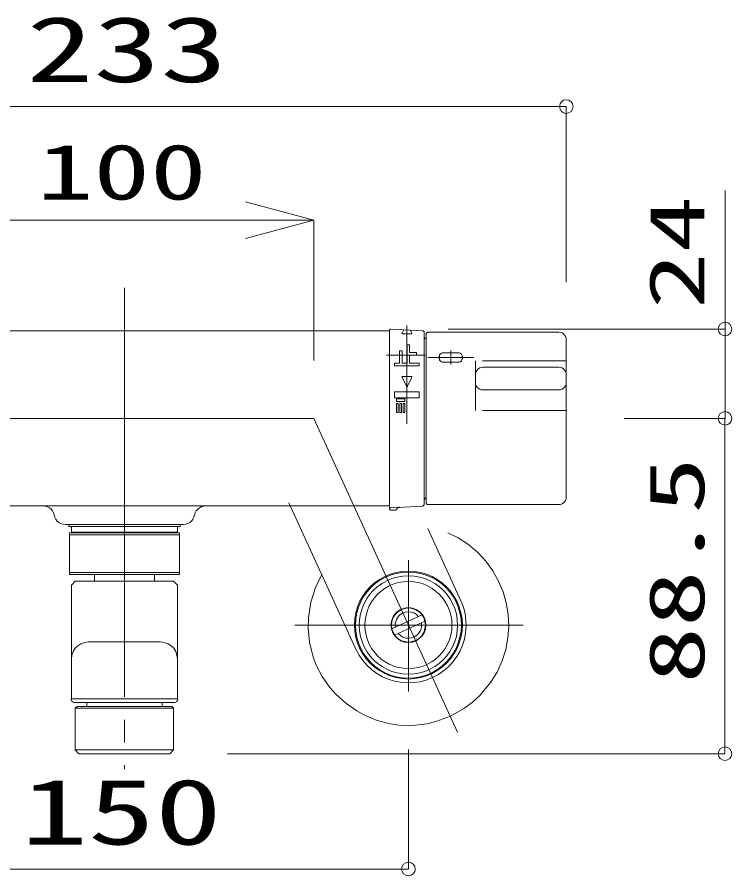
# Model space of a CAD drawing. Units: millimetres on the paper. Extents: x -305 to 305, y -152 to 152.
# Drawn here: x -213.6 to -182.15, y -118.33 to -80.56 of the extents above; entities that cross this region are included whole.
import ezdxf
from ezdxf.enums import TextEntityAlignment as Align

# ---------------------------------------------------------------- set-up
doc = ezdxf.new("R2010")
doc.units = ezdxf.units.MM
doc.linetypes.add('LONG_CHAIN', pattern=[21, 18, -1, 1, -1])
doc.layers.add('0-0_0', color=7, linetype='Continuous', lineweight=9)
doc.layers.add('0-1_VIEW0001', color=7, linetype='Continuous', lineweight=9)
doc.styles.add('ＭＳ ゴシック', font='')
doc.styles.get('ＭＳ ゴシック').set_extended_font_data('MS Gothic')

# ---------------------------------------------------------------- blocks, each defined once
blk = doc.blocks.new('_ORIGIN')
at = {"layer": '0-0_0'}
blk.add_line((0, 0), (-1, 0), dxfattribs=at)
blk.add_circle((0, 0), 0.5, dxfattribs=at)
blk = doc.blocks.new('_OPEN30')
at = {"layer": '0-0_0'}
blk.add_line((0, 0), (-1, 0), dxfattribs=at)
blk.add_lwpolyline([(-1, 0.2679), (0, 0), (-1, -0.2679)], dxfattribs=at)

msp = doc.modelspace()

# ---------------------------------------------------------------- linework, layer by layer
at = {"layer": '0-1_VIEW0001'}
for p, q in [((-227.734, -84.49), (-190.034, -84.49)), ((-189.434, -92.208), (-189.434, -84.49)), ((-203.549, -89.49), (-214.217, -89.49)), ((-200.549, -95.666), (-200.549, -89.49)), ((-220.55, -94.357), (-197.218, -94.357)), ((-197.218, -94.323), (-197.218, -94.326)), ((-197.218, -98.208), (-197.218, -94.327)), ((-197.218, -94.357), (-197.218, -102.057)), ((-195.763, -94.353), (-197.164, -94.277)), ((-196.665, -94.457), (-196.592, -94.308)), ((-196.235, -94.457), (-196.3, -94.324)), ((-189.767, -94.415), (-195.517, -94.415)), ((-196.642, -94.494), (-196.26, -94.494)), ((-195.684, -98.208), (-195.684, -94.436)), ((-195.6, -101.915), (-195.6, -94.498)), ((-189.434, -94.748), (-189.434, -98.206)), ((-189.434, -101.664), (-189.434, -94.748)), ((-196.331, -94.968), (-196.437, -94.968)), ((-196.331, -95.315), (-196.331, -94.968)), ((-182.448, -97.606), (-182.448, -94.876)), ((-196.664, -95.235), (-196.77, -95.235)), ((-196.77, -95.235), (-196.77, -95.782)), ((-196.664, -95.235), (-196.664, -95.782)), ((-196.021, -95.315), (-196.331, -95.315)), ((-196.021, -95.421), (-196.331, -95.421)), ((-196.331, -95.782), (-196.331, -95.421)), ((-196.021, -95.315), (-196.021, -95.421)), ((-195.025, -95.483), (-195.025, -95.566)), ((-195.017, -95.483), (-195.017, -95.566)), ((-194.174, -95.317), (-194.859, -95.317)), ((-194.85, -95.317), (-194.184, -95.317)), ((-194.017, -95.566), (-194.017, -95.483)), ((-194.008, -95.566), (-194.008, -95.483)), ((-196.997, -95.888), (-196.997, -95.782)), ((-196.997, -95.782), (-196.77, -95.782)), ((-196.997, -95.888), (-195.904, -95.888)), ((-194.174, -95.733), (-194.859, -95.733)), ((-194.85, -95.733), (-194.184, -95.733)), ((-193.433, -95.679), (-193.433, -96.29)), ((-193.121, -95.679), (-189.434, -95.679)), ((-193.433, -96.623), (-193.433, -96.29)), ((-193.101, -95.956), (-189.767, -95.956)), ((-196.665, -96.399), (-196.473, -96.792)), ((-196.642, -96.361), (-196.26, -96.361)), ((-196.235, -96.399), (-196.426, -96.792)), ((-193.433, -96.623), (-193.433, -97.854)), ((-196.997, -97.04), (-196.997, -97.307)), ((-196.997, -97.04), (-195.904, -97.04)), ((-195.904, -97.307), (-195.904, -97.04)), ((-193.101, -96.956), (-189.767, -96.956)), ((-196.997, -97.307), (-196.911, -97.307)), ((-196.911, -97.467), (-196.911, -97.307)), ((-196.871, -97.307), (-196.577, -97.307)), ((-196.871, -97.347), (-196.871, -97.307)), ((-196.871, -97.347), (-196.577, -97.347)), ((-196.577, -97.307), (-196.577, -97.347)), ((-196.537, -97.307), (-195.904, -97.307)), ((-196.537, -97.307), (-196.537, -97.467)), ((-196.911, -97.467), (-196.537, -97.467)), ((-196.911, -97.547), (-196.836, -97.547)), ((-196.911, -97.948), (-196.911, -97.547)), ((-196.836, -97.948), (-196.836, -97.547)), ((-196.762, -97.547), (-196.687, -97.547)), ((-196.762, -97.948), (-196.762, -97.547)), ((-196.687, -97.948), (-196.687, -97.547)), ((-196.611, -97.547), (-196.537, -97.547)), ((-196.611, -97.547), (-196.611, -97.948)), ((-196.537, -97.547), (-196.537, -97.948)), ((-196.911, -97.948), (-196.836, -97.948)), ((-196.762, -97.948), (-196.687, -97.948)), ((-196.611, -97.948), (-196.537, -97.948)), ((-193.121, -97.864), (-189.434, -97.864)), ((-197.218, -98.208), (-197.218, -102.191)), ((-195.684, -98.208), (-195.684, -101.978)), ((-186.894, -98.206), (-182.448, -98.206)), ((-182.449, -112.356), (-182.449, -98.806)), ((-201.647, -101.916), (-198.695, -108.357)), ((-220.55, -102.057), (-197.218, -102.057)), ((-197.167, -102.137), (-197.164, -102.137)), ((-196.968, -102.241), (-197.167, -102.241)), ((-195.763, -102.061), (-197.164, -102.138)), ((-189.767, -101.999), (-195.517, -101.999)), ((-211.481, -102.873), (-206.285, -102.873)), ((-211.335, -102.958), (-211.335, -102.873)), ((-208.882, -102.958), (-211.335, -102.958)), ((-211.217, -103.158), (-211.217, -102.958)), ((-206.433, -102.958), (-208.882, -102.958)), ((-206.55, -103.158), (-206.55, -102.958)), ((-206.433, -102.958), (-206.433, -102.873)), ((-195.535, -103.052), (-194.073, -106.237)), ((-211.3, -103.241), (-211.3, -105.074)), ((-211.3, -103.241), (-208.882, -103.241)), ((-211.3, -103.324), (-208.882, -103.324)), ((-206.6, -103.208), (-211.167, -103.208)), ((-206.6, -103.208), (-211.167, -103.208)), ((-211.051, -103.208), (-211.051, -103.241)), ((-211.051, -103.208), (-211.051, -103.241)), ((-210.915, -103.208), (-210.915, -103.241)), ((-210.915, -103.208), (-210.915, -103.241)), ((-206.466, -103.241), (-208.882, -103.241)), ((-206.466, -103.322), (-208.882, -103.324)), ((-206.853, -103.208), (-206.853, -103.241)), ((-206.853, -103.208), (-206.853, -103.241)), ((-206.717, -103.208), (-206.717, -103.241)), ((-206.717, -103.208), (-206.717, -103.241)), ((-206.466, -105.074), (-206.466, -103.241)), ((-194.645, -103.237), (-194.198, -103.459)), ((-211.3, -104.991), (-208.882, -104.991)), ((-206.466, -104.99), (-208.882, -104.991)), ((-211.3, -105.074), (-208.882, -105.074)), ((-211.05, -105.374), (-211.217, -105.541)), ((-208.882, -105.374), (-211.05, -105.374)), ((-210.207, -105.374), (-210.207, -105.074)), ((-206.466, -105.074), (-208.882, -105.074)), ((-208.882, -105.374), (-206.717, -105.374)), ((-207.559, -105.374), (-207.559, -105.074)), ((-206.55, -105.54), (-206.717, -105.374)), ((-200.478, -105.641), (-200.199, -105.073)), ((-211.217, -108.768), (-211.217, -105.541)), ((-206.55, -109.374), (-206.55, -105.54)), ((-197.114, -107.467), (-195.778, -106.855)), ((-196.99, -107.739), (-195.654, -107.129)), ((-210.467, -108.04), (-207.3, -108.04)), ((-208.882, -108.04), (-210.225, -108.04)), ((-210.175, -108.04), (-209.842, -108.04)), ((-209.883, -108.04), (-208.321, -108.04)), ((-208.882, -108.04), (-208.321, -108.04)), ((-207.883, -108.04), (-207.542, -108.04)), ((-211.217, -110.291), (-211.217, -108.791)), ((-206.55, -110.54), (-206.55, -108.791)), ((-211.217, -110.54), (-211.217, -110.291)), ((-206.55, -110.54), (-211.234, -110.54)), ((-206.742, -110.54), (-206.534, -110.54)), ((-211.068, -110.707), (-208.882, -110.707)), ((-210.967, -110.874), (-211.051, -110.957)), ((-211.051, -110.957), (-211.051, -112.79)), ((-211.051, -110.957), (-206.717, -110.957)), ((-210.967, -110.874), (-208.882, -110.874)), ((-210.967, -110.874), (-210.749, -110.874)), ((-210.543, -110.707), (-210.543, -110.874)), ((-208.882, -110.707), (-206.699, -110.707)), ((-206.8, -110.874), (-208.882, -110.874)), ((-207.226, -110.707), (-207.226, -110.874)), ((-206.8, -110.874), (-207.02, -110.874)), ((-206.8, -110.874), (-206.717, -110.957)), ((-206.717, -110.957), (-206.717, -112.79)), ((-211.051, -112.79), (-210.883, -112.956)), ((-206.717, -112.79), (-211.051, -112.79)), ((-206.717, -112.79), (-206.885, -112.956)), ((-196.384, -112.765), (-196.384, -118.029)), ((-208.882, -112.956), (-210.883, -112.956)), ((-208.882, -112.956), (-206.885, -112.956)), ((-204.345, -112.956), (-182.449, -112.956)), ((-220.784, -118.029), (-196.984, -118.029))]:
    msp.add_line(p, q, dxfattribs=at)
at = {"layer": '0-1_VIEW0001', "linetype": 'LONG_CHAIN'}
for p, q in [((-208.882, -92.462), (-208.882, -113.641)), ((-196.451, -94.125), (-196.451, -95.428)), ((-196.451, -94.842), (-196.451, -96.021)), ((-195.644, -95.428), (-197.341, -95.428)), ((-196.021, -95.428), (-196.95, -95.428)), ((-196.451, -98.444), (-196.451, -95.428)), ((-195.525, -95.525), (-193.509, -95.525)), ((-194.517, -95.217), (-194.517, -95.833)), ((-200.549, -98.206), (-217.217, -98.206)), ((-200.549, -98.206), (-194.227, -112.003)), ((-196.383, -110.225), (-196.383, -104.444)), ((-191.329, -107.297), (-201.386, -107.297))]:
    msp.add_line(p, q, dxfattribs=at)
at = {"layer": '0-1_VIEW0001'}
for points in [[(-194.635, -94.276), (-182.448, -94.276), (-182.448, -88.181)], [(-197.218, -94.323), (-197.215, -94.311), (-197.211, -94.301), (-197.204, -94.292), (-197.196, -94.285), (-197.186, -94.28), (-197.175, -94.276), (-197.164, -94.276)], [(-195.763, -94.352), (-195.745, -94.355), (-195.728, -94.362), (-195.713, -94.372), (-195.701, -94.384), (-195.692, -94.399), (-195.686, -94.416), (-195.684, -94.435)], [(-195.6, -94.498), (-195.598, -94.479), (-195.591, -94.462), (-195.582, -94.446), (-195.569, -94.434), (-195.553, -94.424), (-195.536, -94.418), (-195.517, -94.415)], [(-189.767, -94.415), (-189.69, -94.424), (-189.62, -94.449), (-189.559, -94.488), (-189.507, -94.539), (-189.468, -94.601), (-189.443, -94.672), (-189.434, -94.748)], [(-196.651, -94.491), (-196.657, -94.488), (-196.662, -94.484), (-196.665, -94.479), (-196.667, -94.473), (-196.668, -94.467), (-196.667, -94.461), (-196.665, -94.455)], [(-196.642, -94.494), (-196.646, -94.493), (-196.649, -94.492), (-196.651, -94.491)], [(-196.233, -94.468), (-196.233, -94.474), (-196.235, -94.479), (-196.239, -94.484), (-196.243, -94.488), (-196.248, -94.491), (-196.254, -94.493), (-196.26, -94.494)], [(-196.234, -94.455), (-196.233, -94.461), (-196.233, -94.464), (-196.233, -94.468)], [(-195.6, -94.707), (-195.619, -94.705), (-195.636, -94.698), (-195.652, -94.688), (-195.665, -94.675), (-195.675, -94.66), (-195.682, -94.642), (-195.684, -94.623)], [(-196.664, -95.782), (-196.437, -95.782), (-196.437, -94.968)], [(-195.025, -95.483), (-195.021, -95.445), (-195.008, -95.41), (-194.989, -95.379), (-194.963, -95.354), (-194.932, -95.334), (-194.897, -95.322), (-194.859, -95.317)], [(-195.017, -95.483), (-195.012, -95.445), (-195, -95.41), (-194.98, -95.379), (-194.954, -95.354), (-194.923, -95.334), (-194.888, -95.322), (-194.85, -95.317)], [(-194.184, -95.317), (-194.145, -95.322), (-194.11, -95.334), (-194.079, -95.354), (-194.053, -95.379), (-194.033, -95.41), (-194.021, -95.445), (-194.017, -95.483)], [(-194.174, -95.317), (-194.136, -95.322), (-194.101, -95.334), (-194.07, -95.354), (-194.045, -95.379), (-194.025, -95.41), (-194.013, -95.445), (-194.008, -95.483)], [(-196.331, -95.782), (-195.904, -95.782), (-195.904, -95.888)], [(-194.859, -95.733), (-194.897, -95.729), (-194.932, -95.716), (-194.963, -95.697), (-194.989, -95.671), (-195.008, -95.64), (-195.021, -95.605), (-195.025, -95.566)], [(-194.85, -95.733), (-194.888, -95.729), (-194.923, -95.716), (-194.954, -95.697), (-194.98, -95.671), (-195, -95.64), (-195.012, -95.605), (-195.017, -95.566)], [(-194.017, -95.566), (-194.021, -95.605), (-194.033, -95.64), (-194.053, -95.671), (-194.079, -95.697), (-194.11, -95.716), (-194.145, -95.729), (-194.184, -95.733)], [(-194.008, -95.566), (-194.013, -95.605), (-194.025, -95.64), (-194.045, -95.671), (-194.07, -95.697), (-194.101, -95.716), (-194.136, -95.729), (-194.174, -95.733)], [(-193.433, -96.29), (-193.425, -96.214), (-193.4, -96.143), (-193.36, -96.081), (-193.309, -96.03), (-193.247, -95.99), (-193.177, -95.965), (-193.101, -95.956)], [(-189.767, -95.956), (-189.69, -95.965), (-189.62, -95.99), (-189.559, -96.03), (-189.507, -96.081), (-189.468, -96.143), (-189.443, -96.214), (-189.434, -96.29)], [(-196.668, -96.387), (-196.667, -96.381), (-196.665, -96.376), (-196.662, -96.371), (-196.658, -96.367), (-196.653, -96.363), (-196.647, -96.361), (-196.642, -96.361)], [(-196.665, -96.399), (-196.667, -96.394), (-196.667, -96.39), (-196.668, -96.387)], [(-196.26, -96.361), (-196.257, -96.361), (-196.253, -96.361), (-196.25, -96.362), (-196.248, -96.363)], [(-196.248, -96.363), (-196.242, -96.367), (-196.238, -96.371), (-196.235, -96.376), (-196.233, -96.381), (-196.232, -96.387), (-196.233, -96.393), (-196.234, -96.399)], [(-193.101, -96.956), (-193.177, -96.947), (-193.247, -96.922), (-193.309, -96.883), (-193.36, -96.831), (-193.4, -96.769), (-193.425, -96.699), (-193.433, -96.623)], [(-189.434, -96.623), (-189.443, -96.699), (-189.468, -96.769), (-189.507, -96.831), (-189.559, -96.883), (-189.62, -96.922), (-189.69, -96.947), (-189.767, -96.956)], [(-196.438, -96.803), (-196.444, -96.805), (-196.45, -96.806), (-196.456, -96.805), (-196.461, -96.803), (-196.466, -96.8), (-196.47, -96.797), (-196.473, -96.792)], [(-196.426, -96.792), (-196.427, -96.794), (-196.429, -96.796), (-196.43, -96.798), (-196.432, -96.799), (-196.434, -96.801), (-196.436, -96.802), (-196.438, -96.803)], [(-195.684, -101.978), (-195.686, -101.996), (-195.692, -102.013), (-195.701, -102.028), (-195.713, -102.041), (-195.728, -102.051), (-195.745, -102.058), (-195.763, -102.061)], [(-195.684, -101.789), (-195.682, -101.77), (-195.675, -101.753), (-195.665, -101.738), (-195.652, -101.725), (-195.636, -101.715), (-195.619, -101.708), (-195.6, -101.706)], [(-195.517, -101.999), (-195.536, -101.997), (-195.553, -101.99), (-195.569, -101.98), (-195.582, -101.967), (-195.591, -101.952), (-195.598, -101.934), (-195.6, -101.915)], [(-189.434, -101.664), (-189.443, -101.741), (-189.468, -101.812), (-189.507, -101.874), (-189.559, -101.925), (-189.62, -101.965), (-189.69, -101.99), (-189.767, -101.999)], [(-212.465, -102.057), (-212.364, -102.067), (-212.269, -102.096), (-212.184, -102.143), (-212.109, -102.205), (-212.047, -102.28), (-212.001, -102.367), (-211.973, -102.464)], [(-205.794, -102.464), (-205.766, -102.367), (-205.72, -102.28), (-205.659, -102.205), (-205.584, -102.143), (-205.499, -102.096), (-205.405, -102.067), (-205.304, -102.057)], [(-197.167, -102.137), (-197.178, -102.136), (-197.189, -102.132), (-197.198, -102.126), (-197.206, -102.118), (-197.212, -102.109), (-197.216, -102.099), (-197.218, -102.087)], [(-197.167, -102.241), (-197.178, -102.239), (-197.189, -102.235), (-197.198, -102.229), (-197.206, -102.221), (-197.212, -102.212), (-197.216, -102.201), (-197.218, -102.189)], [(-196.894, -102.198), (-196.902, -102.208), (-196.91, -102.218), (-196.92, -102.226), (-196.931, -102.232), (-196.942, -102.237), (-196.955, -102.24), (-196.968, -102.241)], [(-196.894, -102.198), (-196.881, -102.178), (-196.865, -102.161), (-196.847, -102.146), (-196.828, -102.133), (-196.806, -102.124), (-196.784, -102.118), (-196.76, -102.115)], [(-211.481, -102.873), (-211.583, -102.863), (-211.679, -102.833), (-211.765, -102.785), (-211.84, -102.722), (-211.901, -102.645), (-211.946, -102.555), (-211.973, -102.456)], [(-205.793, -102.456), (-205.821, -102.555), (-205.866, -102.645), (-205.928, -102.722), (-206.003, -102.785), (-206.089, -102.833), (-206.184, -102.863), (-206.285, -102.873)], [(-211.167, -103.206), (-211.179, -103.205), (-211.189, -103.201), (-211.199, -103.195), (-211.206, -103.188), (-211.212, -103.178), (-211.216, -103.168), (-211.217, -103.157)], [(-206.55, -103.157), (-206.551, -103.168), (-206.555, -103.178), (-206.561, -103.188), (-206.569, -103.195), (-206.578, -103.201), (-206.588, -103.205), (-206.6, -103.206)], [(-192.766, -109.831), (-192.483, -109.367), (-192.258, -108.872), (-192.1, -108.372), (-192.003, -107.858), (-191.968, -107.345), (-191.992, -106.832), (-192.076, -106.327), (-192.216, -105.836), (-192.414, -105.362), (-192.665, -104.914), (-192.973, -104.491), (-193.329, -104.107), (-193.744, -103.757), (-194.198, -103.459)], [(-198.759, -107.297), (-198.744, -107.023), (-198.697, -106.753), (-198.621, -106.498), (-198.518, -106.253), (-198.39, -106.025), (-198.237, -105.812), (-198.063, -105.618), (-197.869, -105.444), (-197.657, -105.292), (-197.428, -105.164), (-197.183, -105.06), (-196.928, -104.985), (-196.657, -104.938), (-196.383, -104.922)], [(-198.717, -107.297), (-198.701, -107.028), (-198.655, -106.762), (-198.581, -106.511), (-198.48, -106.271), (-198.354, -106.047), (-198.204, -105.838), (-198.033, -105.647), (-197.843, -105.476), (-197.634, -105.327), (-197.409, -105.201), (-197.169, -105.099), (-196.918, -105.025), (-196.652, -104.979), (-196.383, -104.964)], [(-196.383, -104.922), (-196.109, -104.938), (-195.839, -104.985), (-195.584, -105.06), (-195.339, -105.164), (-195.111, -105.292), (-194.898, -105.444), (-194.704, -105.618), (-194.53, -105.812), (-194.378, -106.025), (-194.25, -106.253), (-194.146, -106.498), (-194.071, -106.753), (-194.024, -107.023), (-194.008, -107.297)], [(-196.383, -104.964), (-196.114, -104.979), (-195.849, -105.025), (-195.598, -105.099), (-195.358, -105.201), (-195.134, -105.327), (-194.925, -105.476), (-194.734, -105.647), (-194.564, -105.838), (-194.414, -106.047), (-194.288, -106.271), (-194.187, -106.511), (-194.113, -106.762), (-194.066, -107.028), (-194.051, -107.297)], [(-198.551, -107.297), (-198.537, -107.047), (-198.494, -106.8), (-198.425, -106.568), (-198.331, -106.344), (-198.214, -106.136), (-198.075, -105.942), (-197.916, -105.765), (-197.739, -105.607), (-197.545, -105.468), (-197.337, -105.351), (-197.113, -105.257), (-196.88, -105.188), (-196.633, -105.145), (-196.383, -105.131)], [(-198.299, -107.297), (-198.287, -107.076), (-198.249, -106.857), (-198.188, -106.651), (-198.105, -106.454), (-198.002, -106.269), (-197.879, -106.097), (-197.739, -105.941), (-197.582, -105.801), (-197.411, -105.678), (-197.226, -105.574), (-197.029, -105.491), (-196.823, -105.43), (-196.604, -105.392), (-196.383, -105.379)], [(-196.383, -105.131), (-196.133, -105.145), (-195.886, -105.188), (-195.654, -105.257), (-195.43, -105.351), (-195.222, -105.468), (-195.028, -105.607), (-194.851, -105.765), (-194.693, -105.942), (-194.554, -106.136), (-194.437, -106.344), (-194.343, -106.568), (-194.274, -106.8), (-194.231, -107.047), (-194.217, -107.297)], [(-196.383, -105.379), (-196.162, -105.392), (-195.943, -105.43), (-195.737, -105.491), (-195.54, -105.574), (-195.355, -105.678), (-195.184, -105.801), (-195.027, -105.941), (-194.887, -106.097), (-194.764, -106.269), (-194.66, -106.454), (-194.577, -106.651), (-194.516, -106.857), (-194.478, -107.076), (-194.466, -107.297)], [(-200.478, -105.641), (-200.677, -106.296), (-200.784, -106.975), (-200.798, -107.432), (-200.741, -108.047), (-200.595, -108.648), (-200.451, -109.033), (-200.18, -109.561), (-199.838, -110.047), (-199.576, -110.344), (-199.141, -110.741), (-198.657, -111.078), (-198.312, -111.266), (-197.763, -111.492), (-197.189, -111.643), (-196.797, -111.699), (-196.182, -111.714), (-195.57, -111.642), (-195.171, -111.545), (-194.534, -111.301), (-193.939, -110.968), (-193.572, -110.703)], [(-194.073, -106.237), (-193.966, -106.511), (-193.891, -106.795), (-193.851, -107.077), (-193.842, -107.362), (-193.865, -107.641), (-193.918, -107.916), (-194.001, -108.182), (-194.112, -108.438), (-194.251, -108.681), (-194.416, -108.907), (-194.608, -109.117), (-194.822, -109.304), (-195.064, -109.471), (-195.323, -109.608)], [(-197.15, -107.297), (-197.13, -107.122), (-197.072, -106.96), (-196.982, -106.818), (-196.863, -106.699), (-196.721, -106.608), (-196.559, -106.551), (-196.383, -106.53)], [(-197.133, -107.297), (-197.114, -107.125), (-197.057, -106.967), (-196.969, -106.828), (-196.852, -106.712), (-196.713, -106.623), (-196.555, -106.567), (-196.383, -106.547)], [(-196.959, -107.395), (-196.967, -107.307), (-196.962, -107.22), (-196.944, -107.135), (-196.913, -107.054), (-196.871, -106.978), (-196.818, -106.908), (-196.755, -106.847)], [(-196.755, -106.847), (-196.642, -106.774), (-196.519, -106.729), (-196.392, -106.714), (-196.265, -106.726), (-196.143, -106.765), (-196.031, -106.832), (-195.934, -106.925)], [(-196.383, -106.53), (-196.208, -106.551), (-196.046, -106.608), (-195.904, -106.699), (-195.785, -106.818), (-195.694, -106.96), (-195.637, -107.122), (-195.616, -107.297)], [(-196.383, -106.547), (-196.211, -106.567), (-196.053, -106.623), (-195.914, -106.712), (-195.799, -106.828), (-195.71, -106.967), (-195.654, -107.125), (-195.634, -107.297)], [(-195.808, -107.199), (-195.8, -107.287), (-195.806, -107.374), (-195.824, -107.459), (-195.854, -107.54), (-195.896, -107.616), (-195.949, -107.686), (-196.013, -107.748)], [(-196.383, -109.672), (-196.657, -109.656), (-196.928, -109.609), (-197.183, -109.534), (-197.428, -109.431), (-197.657, -109.303), (-197.869, -109.151), (-198.063, -108.977), (-198.237, -108.783), (-198.39, -108.57), (-198.518, -108.342), (-198.621, -108.097), (-198.697, -107.842), (-198.744, -107.571), (-198.759, -107.297)], [(-196.383, -109.631), (-196.652, -109.615), (-196.918, -109.569), (-197.169, -109.495), (-197.409, -109.393), (-197.634, -109.268), (-197.843, -109.118), (-198.033, -108.947), (-198.204, -108.757), (-198.354, -108.548), (-198.48, -108.323), (-198.581, -108.083), (-198.655, -107.832), (-198.701, -107.566), (-198.717, -107.297)], [(-196.383, -109.463), (-196.633, -109.449), (-196.88, -109.406), (-197.113, -109.338), (-197.337, -109.243), (-197.545, -109.126), (-197.739, -108.988), (-197.916, -108.829), (-198.075, -108.652), (-198.214, -108.458), (-198.331, -108.25), (-198.425, -108.026), (-198.494, -107.794), (-198.537, -107.547), (-198.551, -107.297)], [(-196.383, -109.213), (-196.604, -109.201), (-196.823, -109.163), (-197.029, -109.102), (-197.226, -109.019), (-197.411, -108.915), (-197.582, -108.792), (-197.739, -108.652), (-197.879, -108.496), (-198.002, -108.324), (-198.105, -108.14), (-198.188, -107.942), (-198.249, -107.736), (-198.287, -107.518), (-198.299, -107.297)], [(-196.383, -108.064), (-196.559, -108.044), (-196.721, -107.986), (-196.863, -107.896), (-196.982, -107.777), (-197.072, -107.635), (-197.13, -107.473), (-197.15, -107.297)], [(-196.383, -108.047), (-196.555, -108.027), (-196.713, -107.971), (-196.852, -107.882), (-196.969, -107.766), (-197.057, -107.626), (-197.114, -107.469), (-197.133, -107.297)], [(-194.466, -107.297), (-194.478, -107.518), (-194.516, -107.736), (-194.577, -107.942), (-194.66, -108.14), (-194.764, -108.324), (-194.887, -108.496), (-195.027, -108.652), (-195.184, -108.792), (-195.355, -108.915), (-195.54, -109.019), (-195.737, -109.102), (-195.943, -109.163), (-196.162, -109.201), (-196.383, -109.213)], [(-195.634, -107.297), (-195.654, -107.469), (-195.71, -107.626), (-195.799, -107.766), (-195.914, -107.882), (-196.053, -107.971), (-196.211, -108.027), (-196.383, -108.047)], [(-195.616, -107.297), (-195.637, -107.473), (-195.694, -107.635), (-195.785, -107.777), (-195.904, -107.896), (-196.046, -107.986), (-196.208, -108.044), (-196.383, -108.064)], [(-194.217, -107.297), (-194.231, -107.547), (-194.274, -107.794), (-194.343, -108.026), (-194.437, -108.25), (-194.554, -108.458), (-194.693, -108.652), (-194.851, -108.829), (-195.028, -108.988), (-195.222, -109.126), (-195.43, -109.243), (-195.654, -109.338), (-195.886, -109.406), (-196.133, -109.449), (-196.383, -109.463)], [(-194.051, -107.297), (-194.066, -107.566), (-194.113, -107.832), (-194.187, -108.083), (-194.288, -108.323), (-194.414, -108.548), (-194.564, -108.757), (-194.734, -108.947), (-194.925, -109.118), (-195.134, -109.268), (-195.358, -109.393), (-195.598, -109.495), (-195.849, -109.569), (-196.114, -109.615), (-196.383, -109.631)], [(-194.008, -107.297), (-194.024, -107.571), (-194.071, -107.842), (-194.146, -108.097), (-194.25, -108.342), (-194.378, -108.57), (-194.53, -108.783), (-194.704, -108.977), (-194.898, -109.151), (-195.111, -109.303), (-195.339, -109.431), (-195.584, -109.534), (-195.839, -109.609), (-196.109, -109.656), (-196.383, -109.672)], [(-196.013, -107.748), (-196.126, -107.821), (-196.249, -107.865), (-196.376, -107.88), (-196.503, -107.868), (-196.625, -107.828), (-196.737, -107.762), (-196.834, -107.669)], [(-211.217, -108.791), (-211.197, -108.619), (-211.141, -108.461), (-211.052, -108.321), (-210.936, -108.205), (-210.797, -108.117), (-210.639, -108.06), (-210.467, -108.04)], [(-207.3, -108.04), (-207.128, -108.06), (-206.97, -108.117), (-206.831, -108.205), (-206.715, -108.321), (-206.626, -108.461), (-206.57, -108.619), (-206.55, -108.791)], [(-195.323, -109.608), (-195.597, -109.715), (-195.882, -109.79), (-196.164, -109.831), (-196.448, -109.839), (-196.727, -109.816), (-197.002, -109.763), (-197.269, -109.68), (-197.524, -109.569), (-197.767, -109.43), (-197.994, -109.265), (-198.203, -109.073), (-198.39, -108.858), (-198.557, -108.616), (-198.695, -108.357)], [(-192.766, -109.831), (-193.24, -110.4), (-193.572, -110.703)], [(-211.068, -110.707), (-211.106, -110.702), (-211.141, -110.69), (-211.171, -110.67), (-211.197, -110.644), (-211.217, -110.613), (-211.229, -110.578), (-211.234, -110.54)], [(-206.534, -110.54), (-206.538, -110.578), (-206.551, -110.613), (-206.57, -110.644), (-206.596, -110.67), (-206.627, -110.69), (-206.661, -110.702), (-206.699, -110.707)]]:
    msp.add_lwpolyline(points, dxfattribs=at)

# ---------------------------------------------------------------- block references
for name, p, xscale, yscale in [('_ORIGIN', (-189.434, -84.49), 0.6, 0.6), ('_OPEN30', (-200.549, -89.49), 3, 3), ('_ORIGIN', (-196.384, -118.029), 0.6, 0.6)]:
    msp.add_blockref(name, p, dxfattribs=dict(at, xscale=xscale, yscale=yscale))
at = {"layer": '0-1_VIEW0001', "xscale": 0.6, "yscale": 0.6}
for p, rotation in [((-182.448, -94.276), 90), ((-182.448, -98.206), 270), ((-182.449, -98.206), 90), ((-182.449, -112.956), 270)]:
    msp.add_blockref('_ORIGIN', p, dxfattribs=dict(at, rotation=rotation))

# ---------------------------------------------------------------- texts
at = {"layer": '0-1_VIEW0001', "style": 'ＭＳ ゴシック', "width": 1.5}
for s, height, p in [('233', 2.889, (-213.196, -84.282)), ('100', 2.441, (-212.737, -89.313)), ('150', 2.889, (-213.437, -117.82))]:
    msp.add_text(s, height=height, dxfattribs=at).set_placement(p, align=Align.BOTTOM_LEFT)
for s, p in [('24', (-182.624, -93.399)), ('88.5', (-182.63, -109.875))]:
    msp.add_text(s, height=2.441, rotation=90, dxfattribs=at).set_placement(p, align=Align.BOTTOM_LEFT)

doc.saveas('drawing.dxf')
